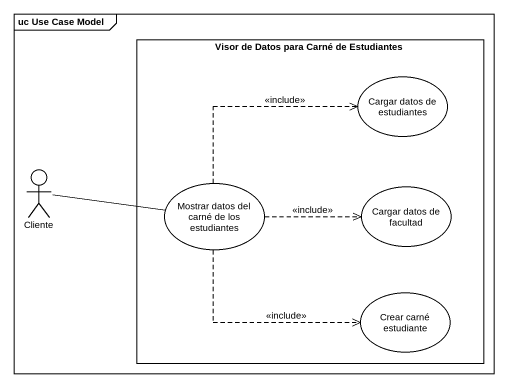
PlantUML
@startuml
mainframe uc Use Case Model
rectangle "Visor de Datos para Carné de Estudiantes" as Visor_de_Datos_para_Carné {
  usecase "Cargar datos de estudiantes" as Cargar_datos_de_estudiantes
  usecase "Mostrar datos del carné de los estudiantes" as Mostrar_datos_del_carné_de
  usecase "Cargar datos de facultad" as Cargar_datos_de_facultad
  usecase "Crear carné estudiante" as Crear_carné_estudiante
}
actor Cliente
Cliente -right- Mostrar_datos_del_carné_de
Mostrar_datos_del_carné_de .right.> Cargar_datos_de_estudiantes : <<include>>
Mostrar_datos_del_carné_de .right.> Cargar_datos_de_facultad : <<include>>
Mostrar_datos_del_carné_de .right.> Crear_carné_estudiante : <<include>>
@enduml
